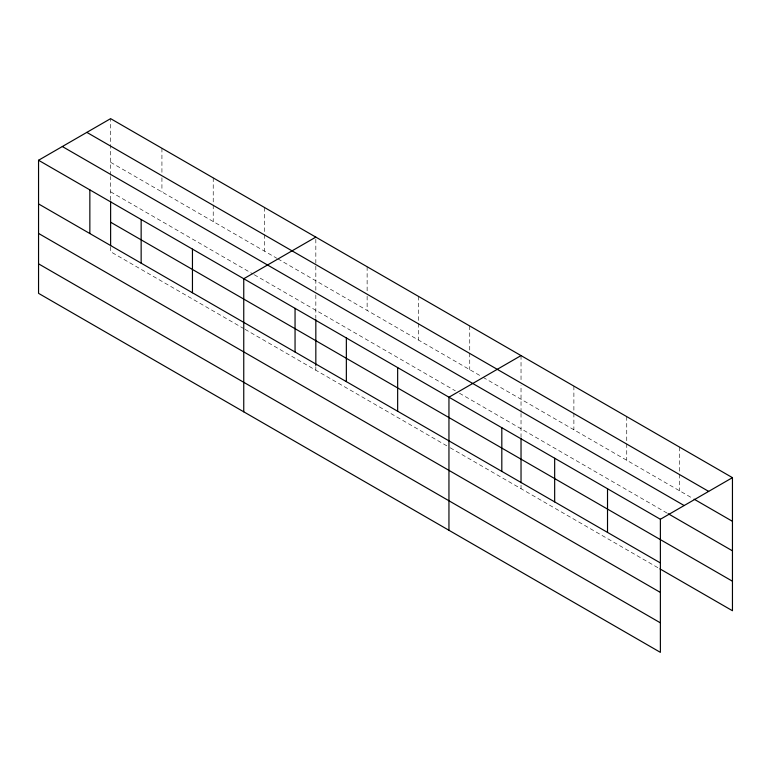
<?xml version="1.0" encoding="UTF-8"?>
<svg xmlns="http://www.w3.org/2000/svg" width="771" height="771" viewBox="0 0 771 771"><rect width="100%" height="100%" fill="white"/><g stroke="black" fill="none" stroke-linecap="round" stroke-linejoin="round"><path stroke-width="0.58" stroke-dasharray="3.85 2.89" d="M110.619 200.007L110.619 176.472M110.619 175.296L110.619 118.647M315.831 294.946L315.831 318.481M315.831 290.224L315.831 237.121M521.032 413.42L521.032 436.955M521.032 412.234L521.032 385.095M110.619 162.305L276.837 258.275M277.868 258.863L482.039 376.749M483.07 377.337L692.03 497.979M110.619 191.815L253.235 274.158M254.266 274.746L455.362 390.849M459.468 393.22L667.156 513.129M244.002 328.735L110.619 251.731L110.619 247.009M245.033 329.333L449.204 447.209M450.235 447.806L658.868 568.256M679.598 447.141L679.598 473.105M679.598 474.281L679.598 490.799M626.736 416.629L626.736 442.583M626.736 443.768L626.736 460.287M573.884 386.107L573.884 412.071M573.884 413.246L573.884 429.775M521.032 355.595L521.032 380.373M521.032 485.132L521.032 488.679M469.732 325.979L469.732 351.933M469.732 353.118L469.732 369.637M418.431 296.353L418.431 322.317M418.431 323.502L418.431 340.021M367.131 266.737L367.131 291.525M367.131 296.237L367.131 310.405M315.831 366.659L315.831 370.205M264.53 207.505L264.53 233.468M264.53 234.644L264.53 251.163M213.23 177.889L213.23 203.843M213.23 205.028L213.23 221.547M161.929 148.263L161.929 173.051M161.929 177.764L161.929 191.931"/><path stroke-width="1.16" d="M660.381 592.436L660.381 519.268L38.55 160.262L38.55 293.346L660.381 652.353L660.381 592.436L38.55 233.43M659.899 568.853L732.45 610.738L732.45 477.654L110.619 118.647L38.55 160.262M315.831 237.121L243.752 278.736L243.752 411.82M521.032 355.595L448.953 397.21L448.953 530.284M660.381 519.268L732.45 477.654M86.844 132.381L708.665 491.387M694.102 499.174L732.45 521.321M62.335 146.529L684.156 505.535M668.197 513.727L732.45 550.831M110.619 222.221L732.45 581.228M38.55 203.92L660.381 562.926M38.55 263.836L660.381 622.843M607.519 488.756L607.519 532.414M554.667 458.234L554.667 501.902M521.032 438.121L521.032 482.771M501.815 427.722L501.815 471.38M397.653 367.584L397.653 411.251M346.352 337.968L346.352 381.626M315.831 319.647L315.831 365.483M295.052 308.352L295.052 352.01M192.451 249.11L192.451 292.778M141.151 219.494L141.151 263.162M110.619 201.173L110.619 245.833M89.85 189.878L89.85 233.536"/></g></svg>
